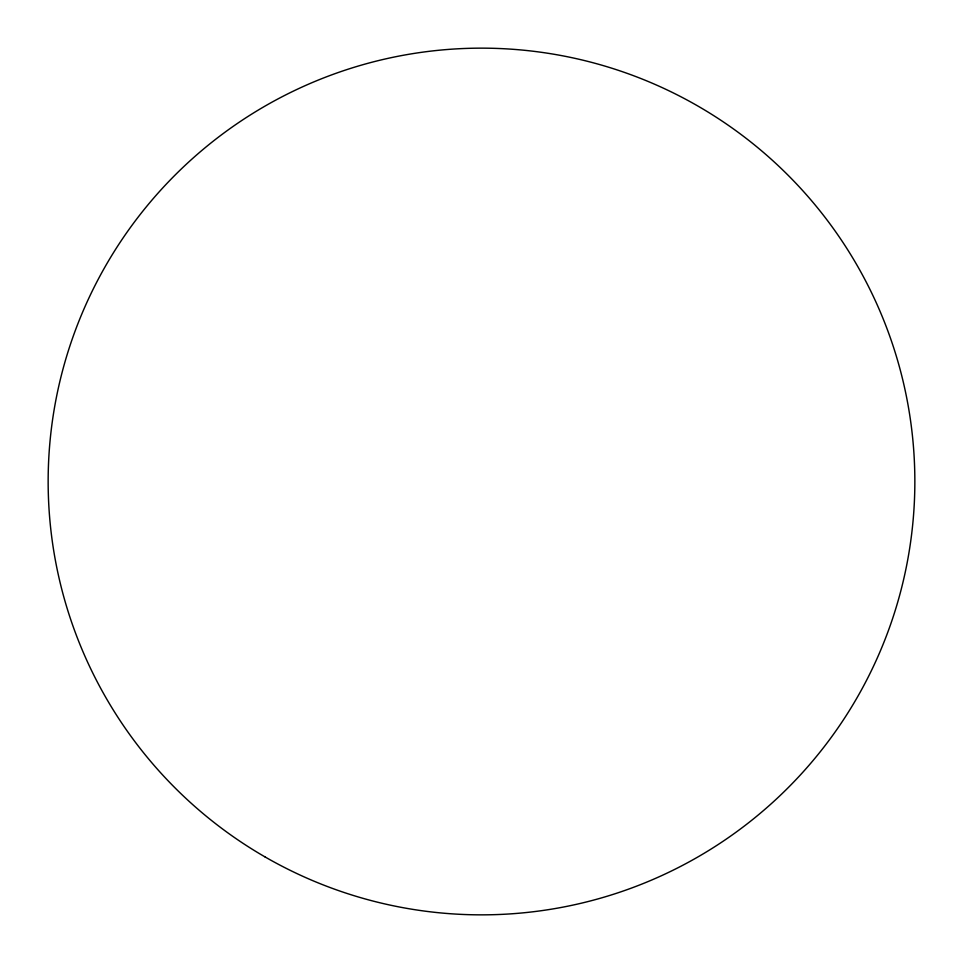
<?xml version="1.0" encoding="UTF-8"?>
<svg xmlns="http://www.w3.org/2000/svg" width="963" height="963" viewBox="0 0 963 963"><rect width="100%" height="100%" fill="white"/><g stroke="black" fill="none" stroke-linecap="round" stroke-linejoin="round"><path stroke-width="1.44" d="M264.825 856.793A433.35 433.35 0 0 0 914.85 481.5A433.35 433.35 0 0 0 264.825 106.207A433.35 433.35 0 0 0 264.825 856.793"/></g></svg>
